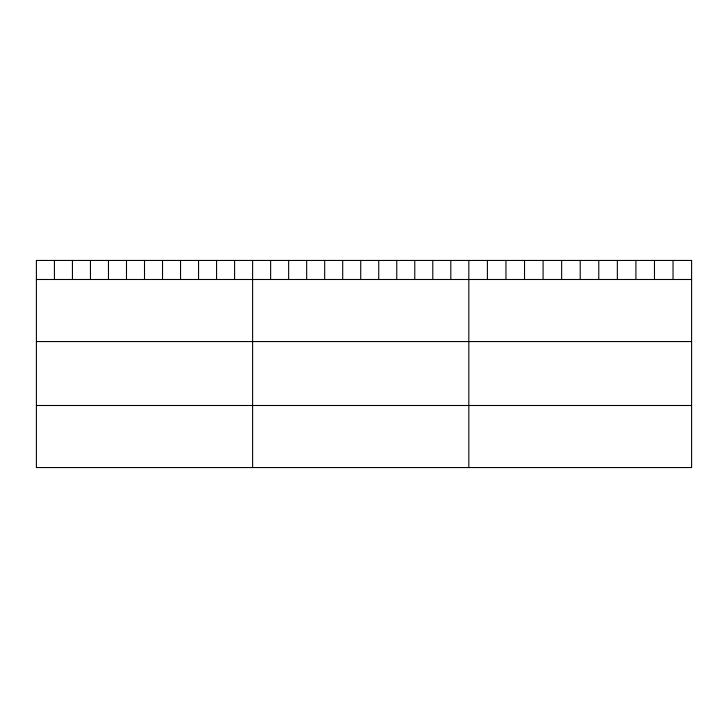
<?xml version="1.0" encoding="UTF-8"?>
<svg xmlns="http://www.w3.org/2000/svg" width="728" height="728" viewBox="0 0 728 728"><rect width="100%" height="100%" fill="white"/><g stroke="black" fill="none" stroke-linecap="round" stroke-linejoin="round"><path stroke-width="1.09" d="M36.4 279.497L691.6 279.497M36.4 341.559L691.6 341.559M36.4 405.496L691.6 405.496M673.036 260.442L673.036 279.497M654.472 260.442L654.472 279.497M635.908 260.442L635.908 279.497M617.344 260.442L617.344 279.497M598.78 260.442L598.78 279.497M580.216 260.442L580.216 279.497M561.652 260.442L561.652 279.497M543.088 260.442L543.088 279.497M524.524 260.442L524.524 279.497M505.96 260.442L505.96 279.497M487.396 260.442L487.396 279.497M468.832 260.442L468.832 467.558M450.814 260.442L450.814 279.497M432.796 260.442L432.796 279.497M414.778 260.442L414.778 279.497M396.76 260.442L396.76 279.497M378.742 260.442L378.742 279.497M360.724 260.442L360.724 279.497M342.706 260.442L342.706 279.497M324.688 260.442L324.688 279.497M306.67 260.442L306.67 279.497M288.652 260.442L288.652 279.497M270.634 260.442L270.634 279.497M252.616 260.442L252.616 467.558M234.598 260.442L234.598 279.497M216.58 260.442L216.58 279.497M198.562 260.442L198.562 279.497M180.544 260.442L180.544 279.497M162.526 260.442L162.526 279.497M144.508 260.442L144.508 279.497M126.49 260.442L126.49 279.497M108.472 260.442L108.472 279.497M90.454 260.442L90.454 279.497M72.436 260.442L72.436 279.497M54.418 260.442L54.418 279.497M691.6 260.442L36.4 260.442L36.4 467.558L691.6 467.558L691.6 260.442"/></g></svg>
